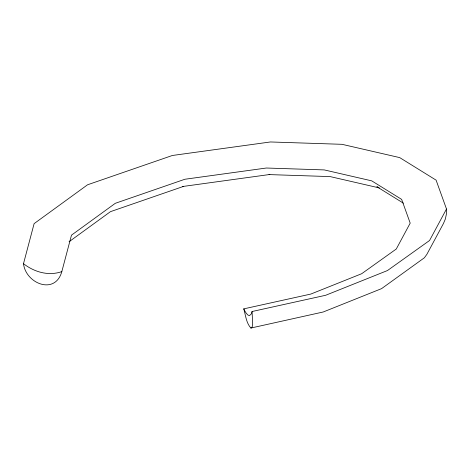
<?xml version="1.0" encoding="UTF-8"?>
<svg xmlns="http://www.w3.org/2000/svg" width="470" height="470" viewBox="0 0 470 470"><rect width="100%" height="100%" fill="white"/><g stroke="black" fill="none" stroke-linecap="round" stroke-linejoin="round"><path stroke-width="0.7" d="M446.5 209.015L446.388 214.138L445.337 219.085L443.398 223.614L426.86 254.358L424.375 257.777L381.558 288.645L323.231 311.986L250.88 328.037C246.18 322.961 245.657 315.276 243.771 308.861L310.829 294.061L361.665 273.722L396.275 249.018L410.198 223.127L401.65 199.386L371.723 180.856L324.271 169.917L266.367 168.019L184.892 179.252L115.315 203.299L71.481 235.159L61.817 271.619C55.113 295.518 25.691 283.498 23.5 263.688L34.116 223.632L87.549 184.792L172.367 155.482L270.426 141.964L342.007 144.314L399.706 157.609L436.101 180.145L446.5 209.015L429.562 240.499L387.474 270.544L325.657 295.278L252.067 311.516L251.221 314.025L249.494 315.593L248.06 315.135L246.45 313.484A33.394 6.463 77.6 0 1 243.771 308.861M69.084 241.727L110.456 211.659L183.641 186.361L182.654 186.502L269.833 174.482M250.88 328.037L251.714 327.766L252.325 326.362L252.672 323.895L252.067 311.516M269.034 174.593L330.169 176.597L379.331 187.929M378.773 187.548L376.875 186.737L403.395 203.158M23.5 263.688C31.66 270.05 41.948 274.086 52.399 273.493A33.394 30.327 14.8 0 0 61.817 271.613"/></g></svg>
